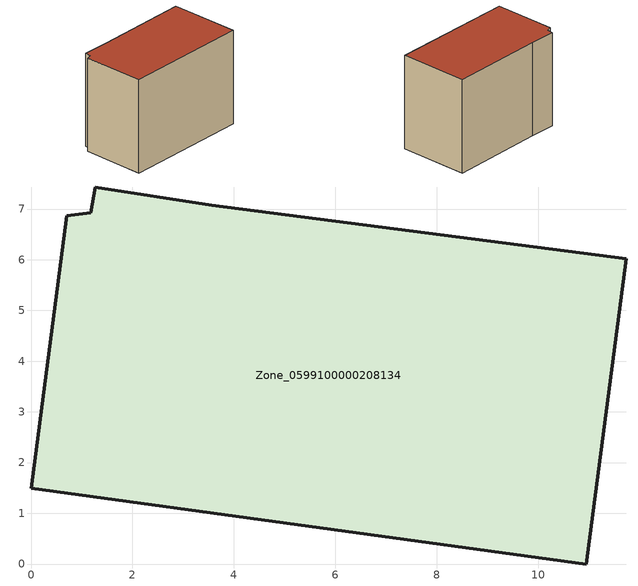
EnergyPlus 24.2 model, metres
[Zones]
Zone_0599100000208134
 floor ground (C_G): 3.56,7.08 11.74,6.02 10.95,0 0,1.5 0.71,6.86 1.17,6.93 1.27,7.43 z0
 wall outside (C_F): 11.74,6.02 3.56,7.08 1.27,7.43 1.17,6.93 0.71,6.86 0,1.5 10.95,0 11.74,6.02 z0:8.3
 roof outside (C_R): 3.56,7.08 1.27,7.43 1.17,6.93 0.71,6.86 0,1.5 10.95,0 11.74,6.02 z8.3
[BUILDING]
Pand.0599100000208134: North Axis=0; Terrain=City; Loads Convergence Tolerance Value=0.04; Temperature Convergence Tolerance Value=0.4; Solar Distribution=FullExterior; Maximum Number of Warmup Days=25; Minimum Number of Warmup Days=1
[Site:Location]
Rotterdam.The.Hague.AP_ZH_NLD Design_Conditions: Latitude=51.96; Longitude=4.45; Time Zone=1; Elevation=-4.5
[SITE:GROUNDTEMPERATURE:BUILDINGSURFACE]
18, 18, 18, 18, 18, 18, 18, 18, 18, 18, 18, 18
[MATERIAL] Thermal Absorptance=0.9; Solar Absorptance=0.7; Visible Absorptance=0.7
Name | Roughness | Thickness | Conductivity | Density | Specific Heat
G.TI.1946-1964 | MediumSmooth | 0.15 | 1 | 540 | 1210
F.TI.1946-1964 | Rough | 0.3 | 0.857143 | 1920 | 840
R.TI.1946-1964 | MediumRough | 0.2 | 0.277778 | 1500 | 1000
[CONSTRUCTION]
C_G: G.TI.1946-1964
C_F: F.TI.1946-1964
C_R: R.TI.1946-1964
[ZONE]
Zone_0599100000208134: Type=1; Multiplier=1; Ceiling Height=Autocalculate; Volume=Autocalculate; Floor Area=autocalculate; Part of Total Floor Area=Yes
[ZONEINFILTRATION:DESIGNFLOWRATE]
Infil_Zone_0599100000208134: Zone or ZoneList or Space or SpaceList=Zone_0599100000208134; Schedule=AlwaysOn; Design Flow Rate Calculation Method=Flow/Area; Flow Rate per Floor Area=0.003; Constant Term Coefficient=1; Temperature Term Coefficient=0; Velocity Term Coefficient=0; Velocity Squared Term Coefficient=0
[HVACTEMPLATE:ZONE:IDEALLOADSAIRSYSTEM]
Zone_0599100000208134: Maximum Heating Supply Air Temperature=50; Minimum Cooling Supply Air Temperature=13; Maximum Heating Supply Air Humidity Ratio=0.0156; Minimum Cooling Supply Air Humidity Ratio=0.0077; Heating Limit=NoLimit; Cooling Limit=NoLimit; Dehumidification Control Type=ConstantSensibleHeatRatio; Cooling Sensible Heat Ratio=0.7; Dehumidification Setpoint=60; Humidification Control Type=None; Humidification Setpoint=30; Outdoor Air Method=None; Outdoor Air Flow Rate per Person=0.00944; Outdoor Air Flow Rate per Zone Floor Area=0; Outdoor Air Flow Rate per Zone=0; Demand Controlled Ventilation Type=None; Outdoor Air Economizer Type=NoEconomizer; Heat Recovery Type=None; Sensible Heat Recovery Effectiveness=0.7; Latent Heat Recovery Effectiveness=0.65
[ZONECONTROL:THERMOSTAT]
ThermostatControl_Zone_0599100000208134: Zone or ZoneList=Zone_0599100000208134; Control Type Schedule=DualSetpointControlType; Control 1=Thermostat_Zone_0599100000208134; Temperature Difference Between Cutout And Setpoint=0
[THERMOSTATSETPOINT:DUALSETPOINT]
Thermostat_Zone_0599100000208134: Heating Setpoint Temperature Schedule=HeatingSetpoint_Zone_0599100000208134; Cooling Setpoint Temperature Schedule=CoolingSetpoint_Zone_0599100000208134
[SCHEDULE:COMPACT]
HeatingSetpoint_Zone_0599100000208134: Through: 12/31, For: AllDays, Until: 24:00, 21
CoolingSetpoint_Zone_0599100000208134: Through: 12/31, For: AllDays, Until: 24:00, 24
DualSetpointControlType: Through: 12/31, For: AllDays, Until: 24:00, 4
AlwaysOn: Through: 12/31, For: AllDays, Until: 24:00, 1
